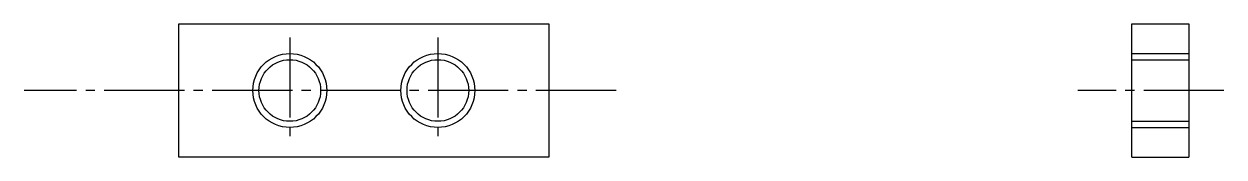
# Model space of a CAD drawing. Extents: x 10 to 173, y 9 to 104.
# Drawn here: x 124.79 to 173.43, y 98.48 to 103.88 of the extents above; entities outside this region: 2.
import ezdxf

# ---------------------------------------------------------------- set-up
doc = ezdxf.new("R2010")
doc.units = 0
doc.header["$LTSCALE"] = 0.25
doc.linetypes.add('CENTER', pattern=[17.5, 13, -1.5, 1.5, -1.5])
doc.layers.get('0').update_dxf_attribs({"linetype": 'CONTINUOUS'})

msp = doc.modelspace()

# ---------------------------------------------------------------- linework, layer by layer
at = {"color": 7, "linetype": 'CONTINUOUS'}
for p, q in [((131.06163, 103.879148), (146.06163, 103.879148)), ((131.06163, 98.479148), (131.06163, 103.879148)), ((146.06163, 103.879148), (146.06163, 98.479148)), ((169.697734, 98.479148), (169.697734, 103.879148)), ((169.697734, 103.879148), (171.997734, 103.879148)), ((171.997734, 103.879148), (171.997734, 98.479148)), ((169.697734, 102.429148), (171.997734, 102.429148)), ((169.697734, 99.929148), (171.997734, 99.929148)), ((146.06163, 98.479148), (131.06163, 98.479148)), ((169.697734, 98.479148), (171.997734, 98.479148))]:
    msp.add_line(p, q, dxfattribs=at)
at = {"color": 1, "linetype": 'CENTER'}
for p, q in [((135.56163, 103.330025), (135.56163, 99.093633)), ((141.56163, 103.330025), (141.56163, 99.093633)), ((148.789124, 101.179148), (124.786835, 101.179148)), ((173.428021, 101.179148), (167.507879, 101.179148))]:
    msp.add_line(p, q, dxfattribs=at)
at = {"color": 3, "linetype": 'CONTINUOUS'}
for p, q in [((169.697734, 102.679148), (171.997734, 102.679148)), ((169.697734, 99.679148), (171.997734, 99.679148))]:
    msp.add_line(p, q, dxfattribs=at)
for p, q in [((138.56163, 98.479148), (138.56173, 98.479148)), ((142.31163, 98.479148), (142.31163, 98.479248))]:
    msp.add_line(p, q)
for centre in [(135.56163, 101.179148), (141.56163, 101.179148)]:
    msp.add_circle(centre, 1.5, dxfattribs=at)
at = {"color": 7, "linetype": 'CONTINUOUS'}
for centre in [(135.56163, 101.179148), (141.56163, 101.179148)]:
    msp.add_circle(centre, 1.25, dxfattribs=at)

# ---------------------------------------------------------------- texts
for s, p in [('SQN3-15-6', (10, 25)), ('SQN315', (10, 10))]:
    msp.add_text(s, height=4).set_placement(p)

doc.saveas('drawing.dxf')
